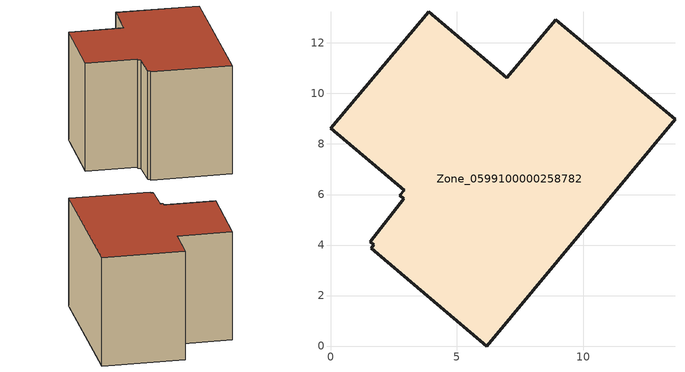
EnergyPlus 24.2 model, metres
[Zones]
Zone_0599100000258782
 floor ground (C_G): 3.88,13.23 6.99,10.62 8.91,12.92 13.64,8.97 6.18,0 1.61,3.87 1.72,4.01 1.58,4.13 2.91,5.82 2.75,5.97 2.91,6.17 0,8.63 z0
 wall outside (C_F): 6.18,0 13.64,8.97 8.91,12.92 6.99,10.62 3.88,13.23 0,8.63 2.91,6.17 2.75,5.97 2.91,5.82 1.58,4.13 1.72,4.01 1.61,3.87 6.18,0 z0:8.42
 roof outside (C_R): 1.58,4.13 1.72,4.01 1.61,3.87 6.18,0 13.64,8.97 8.91,12.92 6.99,10.62 3.88,13.23 0,8.63 2.91,6.17 2.75,5.97 2.91,5.82 z8.42
[BUILDING]
Pand.0599100000258782: North Axis=0; Terrain=City; Loads Convergence Tolerance Value=0.04; Temperature Convergence Tolerance Value=0.4; Solar Distribution=FullExterior; Maximum Number of Warmup Days=25; Minimum Number of Warmup Days=1
[Site:Location]
Rotterdam.The.Hague.AP_ZH_NLD Design_Conditions: Latitude=51.96; Longitude=4.45; Time Zone=1; Elevation=-4.5
[SITE:GROUNDTEMPERATURE:BUILDINGSURFACE]
18, 18, 18, 18, 18, 18, 18, 18, 18, 18, 18, 18
[MATERIAL] Thermal Absorptance=0.9; Solar Absorptance=0.7; Visible Absorptance=0.7
Name | Roughness | Thickness | Conductivity | Density | Specific Heat
G.TC.1946-1964 | MediumSmooth | 0.15 | 1 | 540 | 1210
F.TC.1946-1964 | Rough | 0.3 | 0.857143 | 1920 | 840
R.TC.1946-1964 | MediumRough | 0.2 | 0.235294 | 1500 | 1000
[CONSTRUCTION]
C_G: G.TC.1946-1964
C_F: F.TC.1946-1964
C_R: R.TC.1946-1964
[ZONE]
Zone_0599100000258782: Type=1; Multiplier=1; Ceiling Height=Autocalculate; Volume=Autocalculate; Floor Area=autocalculate; Part of Total Floor Area=Yes
[ZONEINFILTRATION:DESIGNFLOWRATE]
Infil_Zone_0599100000258782: Zone or ZoneList or Space or SpaceList=Zone_0599100000258782; Schedule=AlwaysOn; Design Flow Rate Calculation Method=Flow/Area; Flow Rate per Floor Area=0.003; Constant Term Coefficient=1; Temperature Term Coefficient=0; Velocity Term Coefficient=0; Velocity Squared Term Coefficient=0
[HVACTEMPLATE:ZONE:IDEALLOADSAIRSYSTEM]
Zone_0599100000258782: Maximum Heating Supply Air Temperature=50; Minimum Cooling Supply Air Temperature=13; Maximum Heating Supply Air Humidity Ratio=0.0156; Minimum Cooling Supply Air Humidity Ratio=0.0077; Heating Limit=NoLimit; Cooling Limit=NoLimit; Dehumidification Control Type=ConstantSensibleHeatRatio; Cooling Sensible Heat Ratio=0.7; Dehumidification Setpoint=60; Humidification Control Type=None; Humidification Setpoint=30; Outdoor Air Method=None; Outdoor Air Flow Rate per Person=0.00944; Outdoor Air Flow Rate per Zone Floor Area=0; Outdoor Air Flow Rate per Zone=0; Demand Controlled Ventilation Type=None; Outdoor Air Economizer Type=NoEconomizer; Heat Recovery Type=None; Sensible Heat Recovery Effectiveness=0.7; Latent Heat Recovery Effectiveness=0.65
[ZONECONTROL:THERMOSTAT]
ThermostatControl_Zone_0599100000258782: Zone or ZoneList=Zone_0599100000258782; Control Type Schedule=DualSetpointControlType; Control 1=Thermostat_Zone_0599100000258782; Temperature Difference Between Cutout And Setpoint=0
[THERMOSTATSETPOINT:DUALSETPOINT]
Thermostat_Zone_0599100000258782: Heating Setpoint Temperature Schedule=HeatingSetpoint_Zone_0599100000258782; Cooling Setpoint Temperature Schedule=CoolingSetpoint_Zone_0599100000258782
[SCHEDULE:COMPACT]
HeatingSetpoint_Zone_0599100000258782: Through: 12/31, For: AllDays, Until: 24:00, 21
CoolingSetpoint_Zone_0599100000258782: Through: 12/31, For: AllDays, Until: 24:00, 24
DualSetpointControlType: Through: 12/31, For: AllDays, Until: 24:00, 4
AlwaysOn: Through: 12/31, For: AllDays, Until: 24:00, 1
